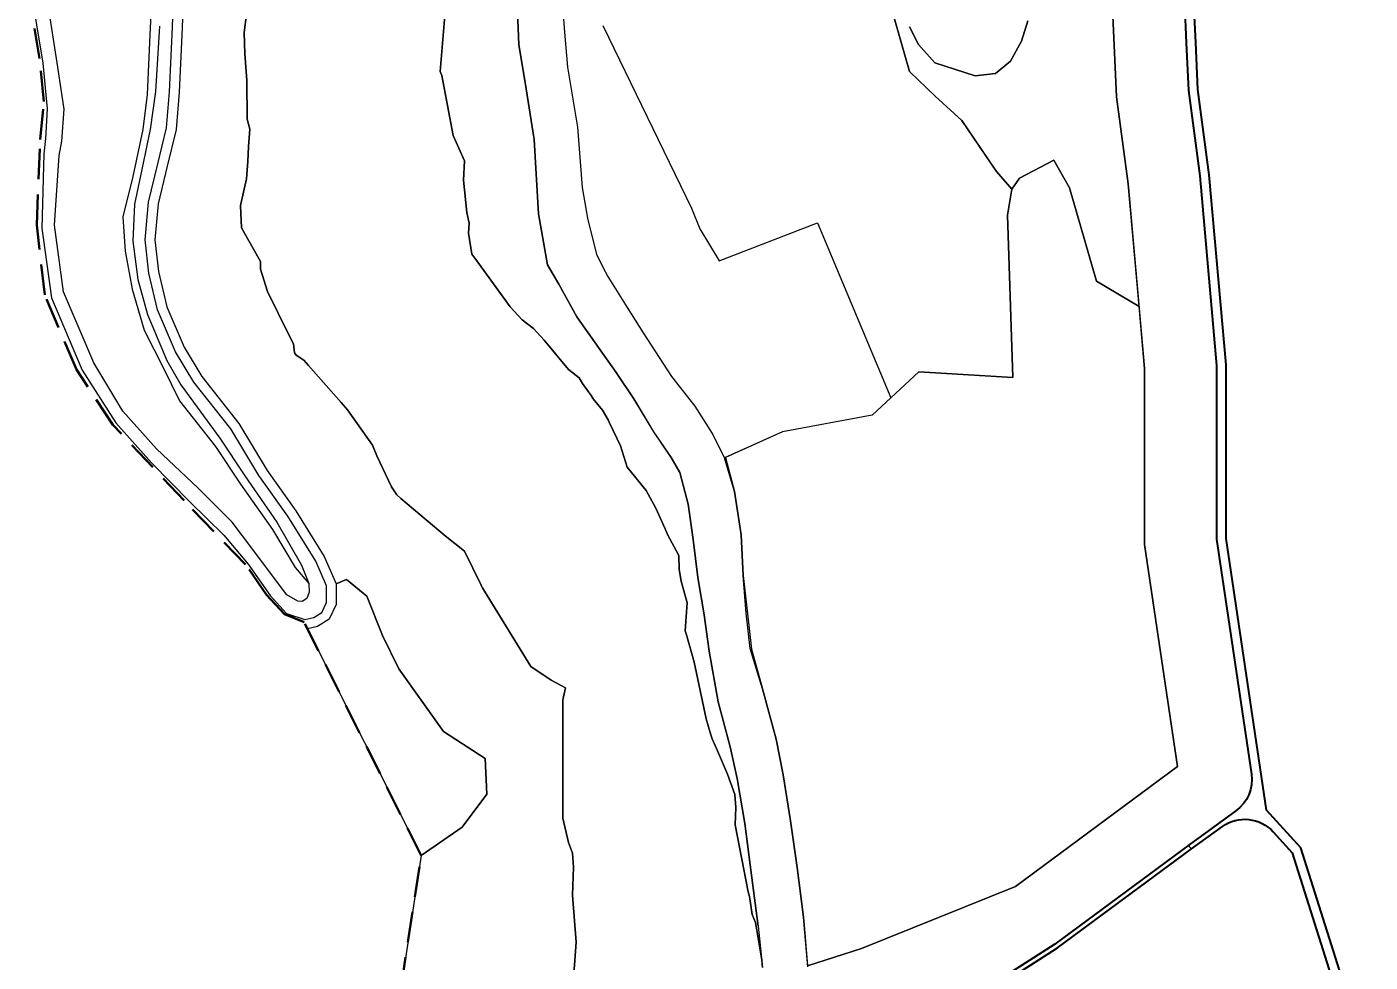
# Model space of a CAD drawing. Header units: metres. Extents: x 254550 to 279186, y 560399 to 562374.
# Drawn here: x 254834.1 to 255113.9, y 561273.9 to 561468.6 of the extents above; entities that cross this region are included whole.
import ezdxf

# ---------------------------------------------------------------- set-up
doc = ezdxf.new("R2010")
doc.units = ezdxf.units.M
doc.linetypes.add('DASHED2', pattern=[9.525, 6.35, -3.175])
for name, color, linetype, lineweight in [('E-1', 106, 'Continuous', 25), ('Institutional- 3', 180, 'Continuous', 25), ('Road', 253, 'Continuous', 25), ('Stream', 5, 'Continuous', 40), ('Surveyed_Boundary', 7, 'DASHED2', 50)]:
    doc.layers.add(name, color=color, linetype=linetype, lineweight=lineweight)
doc.layers.add('Recreational', color=3, linetype='Continuous')

msp = doc.modelspace()

# ---------------------------------------------------------------- linework, layer by layer
at = {"layer": 'E-1'}
for points in [[(255059.51, 561487.89), (255061.06, 561454.04), (255063.48, 561435.97), (255066.89, 561397.49), (255066.87, 561360.87), (255073.75, 561314.61), (255039.98, 561289.63), (255007.95, 561276.78), (254996.7, 561273.14)], [(255013.63, 561474.48), (255017.93, 561459.3), (255023.26, 561454.2), (255028.83, 561449.13), (255034.55, 561440.73), (255036.04, 561438.54), (255039.25, 561434.87), (255040.85, 561437.16), (255047.99, 561440.9), (255051.28, 561435.1), (255056.85, 561415.66), (255065.74, 561410.44), (255063.48, 561435.97), (255061.06, 561454.04), (255059.51, 561487.89)], [(254954.02, 561468.94), (254972.54, 561430.91), (254974.27, 561426.57), (254978.31, 561419.93), (254998.77, 561427.85), (255014.03, 561391.36), (255010.17, 561387.76), (254991.48, 561384.34), (254979.42, 561378.88), (254976.86, 561383.95), (254973.31, 561389.63), (254968.43, 561395.82), (254962.53, 561404.9), (254959.21, 561410.23), (254955.01, 561416.89), (254954.26, 561418.26), (254952.81, 561421.2), (254950.92, 561428.77), (254949.78, 561435.18), (254948.81, 561447.71), (254946.75, 561460.23), (254946.14, 561467.53), (254945.81, 561472.12)], [(255042.55, 561469.9), (255041.26, 561465.62), (255039, 561461.46), (255035.84, 561458.92), (255031.62, 561458.45), (255023.22, 561461.17), (255019.79, 561464.97), (255017.92, 561468.66)], [(255003.83, 561249.24), (255048.22, 561277.68), (255076.16, 561298.36), (255076.22, 561297.96), (255076.66, 561297.48), (255048.79, 561276.86), (255004.4, 561248.42)]]:
    msp.add_lwpolyline(points, dxfattribs=at)
at = {"layer": 'E-1', "elevation": 1470}
for points in [[(254866.7, 561476.56), (254866.38, 561468.45), (254865.77, 561455.01), (254865.14, 561447.28), (254863.26, 561439.63), (254861.39, 561431.81), (254860.74, 561424.3), (254861.46, 561417.7), (254863.19, 561410.37), (254866.82, 561401.91), (254870.51, 561395.83), (254878.19, 561386.05), (254884.09, 561376.29), (254890.08, 561367.84), (254896, 561358.36), (254898.5, 561352.66), (254900.64, 561353.58), (254904.89, 561350.13), (254908.13, 561341.9), (254911.54, 561334.95), (254920.87, 561321.9), (254929.51, 561316.33), (254929.9, 561308.88), (254924.73, 561302.03), (254916.18, 561296.12), (254910.58, 561259.25)], [(254948.02, 561271.47), (254948.5, 561278.06), (254947.71, 561287.85), (254947.94, 561293.71), (254947.7, 561296.62), (254946.88, 561298.81), (254945.73, 561303.86), (254945.71, 561328.54), (254946.28, 561331.01), (254943.28, 561332.62), (254939.07, 561335.45), (254929.41, 561351.16), (254928.96, 561351.82), (254928.91, 561351.89), (254928.82, 561352.08), (254928.67, 561352.4), (254925.2, 561359.47), (254921.19, 561362.65), (254911.97, 561370.44), (254911.11, 561371.23), (254910.05, 561372.84), (254906.97, 561379.35), (254906.09, 561381.53), (254900.84, 561388.91), (254899.53, 561390.45), (254892.75, 561398.12), (254891.77, 561399.24), (254890.19, 561400.29), (254889.79, 561400.79), (254889.63, 561402.64), (254888.59, 561404.64), (254884.19, 561413.56), (254882.72, 561418.17), (254882.73, 561419.75), (254878.74, 561426.77), (254878.57, 561431.47), (254879.81, 561437.02), (254880.11, 561440.6), (254880.21, 561443.73), (254880.52, 561447.32), (254879.97, 561449.4), (254879.9, 561457.55), (254879.49, 561462.98), (254879.31, 561467.46), (254879.91, 561471.83)], [(254921.26, 561472.67), (254920.17, 561459.36), (254920.53, 561458.52), (254922.86, 561446.03), (254925.25, 561440.72), (254925.01, 561436.74), (254925.71, 561429.95), (254926.19, 561427.74), (254926.07, 561425.66), (254926.77, 561421.28), (254927.78, 561419.95), (254934.77, 561410.32), (254937.21, 561407.61), (254939.6, 561405.8), (254941.81, 561403.38), (254946.89, 561397.27), (254949.11, 561395.56), (254949.79, 561394.36), (254951.6, 561391.87), (254952.05, 561391.16), (254953.94, 561388.84), (254955.17, 561386.8), (254955.38, 561386.31), (254957.71, 561381.38), (254959.1, 561376.98), (254963.08, 561372.07), (254965.09, 561368.43), (254967.04, 561364.13), (254967.49, 561362.94), (254969.88, 561358.59), (254969.93, 561355.64), (254970.38, 561353.2), (254971.59, 561348.69), (254971.16, 561342.91), (254971.44, 561342.02), (254973.05, 561336.35), (254975.58, 561324.54), (254976.51, 561321.24), (254976.8, 561320.4), (254977.7, 561318.42), (254980.03, 561313.07), (254981.57, 561308.83), (254981.75, 561306.1), (254981.6, 561302.48), (254984.3, 561288.56), (254984.63, 561287.57), (254985.16, 561283.8), (254985.88, 561282.16), (254987.15, 561274.38)], [(254986.42, 561281.42), (254984.99, 561291.99), (254983.59, 561302.77), (254982.01, 561312.17), (254980.58, 561318.71), (254978.1, 561328.12), (254976.22, 561338.66), (254975.16, 561346.25), (254973.81, 561353.98), (254972.88, 561361.87), (254971.8, 561369.26), (254970.09, 561375.82), (254968.3, 561378.95), (254964.64, 561384.29), (254960.53, 561391.22), (254956.82, 561396.7), (254948.66, 561408.28), (254944.86, 561415.04), (254942.5, 561419.11), (254940.62, 561429.69), (254939.77, 561445.15), (254937.84, 561457.05), (254936.55, 561464.91), (254936.26, 561471.79)]]:
    msp.add_lwpolyline(points, dxfattribs=at)
at = {"layer": 'E-1'}
msp.add_polyline3d([(254860.14, 561475.72, 0), (254859.77, 561468.47, 0), (254859.09, 561454.54, 0), (254858.19, 561447.27, 0), (254856.14, 561437.44, 0), (254854.05, 561429.09, 0), (254854.52, 561421.93, 0), (254856, 561414, 0), (254858.46, 561405.49, 0), (254862.54, 561397.59, 0), (254865.85, 561390.76, 0), (254873.36, 561381.25, 0), (254878.54, 561373.4, 0), (254885.24, 561363.97, 0), (254889.95, 561356.06, 0), (254892.77, 561352.71, 0), (254892.84, 561350.93, 0), (254892.39, 561349.63, 0), (254891.4, 561349, 0), (254890.5, 561349.06, 0), (254888.19, 561350.37, 0), (254885.05, 561354.62, 0), (254881.15, 561359.81, 0), (254876.82, 561365.48, 0), (254869.72, 561372.59, 0), (254861.04, 561380.8, 0), (254854.04, 561388.61, 0), (254848.01, 561398.65, 0), (254841.66, 561413.49, 0), (254839.8, 561427.36, 0), (254840.78, 561441.85, 0), (254841.32, 561444.83, 0), (254841.84, 561451.46, 0), (254840.35, 561461.16, 0), (254837.94, 561476.81, 0)], dxfattribs=at)
at = {"layer": 'Institutional- 3'}
for points in [[(255014.03, 561391.36), (255019.89, 561396.82), (255039.47, 561395.65), (255038.31, 561429.39), (255039.25, 561434.87), (255036.04, 561438.54), (255028.83, 561449.13), (255023.26, 561454.2), (255017.93, 561459.3), (255016.55, 561464.21), (255013.63, 561474.48)], [(254954.02, 561468.94), (254972.54, 561430.91), (254974.27, 561426.57), (254978.31, 561419.93), (254998.77, 561427.85), (255014.03, 561391.36)]]:
    msp.add_lwpolyline(points, dxfattribs=at)
at = {"layer": 'Recreational', "elevation": 1470}
for points in [[(254879.91, 561471.83), (254879.31, 561467.46), (254879.49, 561462.98), (254879.9, 561457.55), (254879.97, 561449.4), (254880.52, 561447.32), (254880.21, 561443.73), (254880.11, 561440.6), (254879.81, 561437.02), (254878.57, 561431.47), (254878.74, 561426.77), (254882.73, 561419.75), (254882.72, 561418.17), (254884.19, 561413.56), (254888.59, 561404.64), (254889.63, 561402.64), (254889.79, 561400.79), (254890.19, 561400.29), (254891.77, 561399.24), (254892.75, 561398.12), (254899.53, 561390.45), (254900.84, 561388.91), (254906.09, 561381.53), (254906.97, 561379.35), (254910.05, 561372.84), (254911.11, 561371.23), (254911.97, 561370.44), (254921.19, 561362.65), (254925.2, 561359.47), (254928.67, 561352.4), (254928.82, 561352.08), (254928.91, 561351.89), (254928.96, 561351.82), (254929.41, 561351.16), (254939.07, 561335.45), (254943.28, 561332.62), (254946.28, 561331.01), (254945.71, 561328.54), (254945.73, 561303.86), (254946.88, 561298.81), (254947.7, 561296.62), (254947.94, 561293.71), (254947.71, 561287.85), (254948.5, 561278.06), (254948.02, 561271.47)], [(254987.15, 561274.38), (254985.88, 561282.16), (254985.16, 561283.8), (254984.63, 561287.57), (254984.3, 561288.56), (254981.6, 561302.48), (254981.75, 561306.1), (254981.57, 561308.83), (254980.03, 561313.07), (254977.7, 561318.42), (254976.8, 561320.4), (254976.51, 561321.24), (254975.58, 561324.54), (254973.05, 561336.35), (254971.44, 561342.02), (254971.16, 561342.91), (254971.59, 561348.69), (254970.38, 561353.2), (254969.93, 561355.64), (254969.88, 561358.59), (254967.49, 561362.94), (254967.04, 561364.13), (254965.09, 561368.43), (254963.08, 561372.07), (254959.1, 561376.98), (254957.71, 561381.38), (254955.38, 561386.31), (254955.17, 561386.8), (254953.94, 561388.84), (254952.05, 561391.16), (254951.6, 561391.87), (254949.79, 561394.36), (254949.11, 561395.56), (254946.89, 561397.27), (254941.81, 561403.38), (254939.6, 561405.8), (254937.21, 561407.61), (254934.77, 561410.32), (254927.78, 561419.95), (254926.77, 561421.28), (254926.07, 561425.66), (254926.19, 561427.74), (254925.71, 561429.95), (254925.01, 561436.74), (254925.25, 561440.72), (254922.86, 561446.03), (254920.53, 561458.52), (254920.17, 561459.36), (254921.26, 561472.67)], [(254987.32, 561272.78), (254987.15, 561274.38)]]:
    msp.add_lwpolyline(points, dxfattribs=at)
at = {"layer": 'Recreational'}
for points in [[(255066.89, 561397.49), (255065.74, 561410.44), (255056.85, 561415.66), (255051.28, 561435.1), (255047.99, 561440.9), (255040.85, 561437.16), (255039.25, 561434.87), (255038.31, 561429.39), (255039.47, 561395.65), (255019.89, 561396.82), (255014.03, 561391.36), (255010.17, 561387.76), (254991.48, 561384.34), (254979.58, 561378.96), (254981.49, 561371.88), (254982.86, 561362.86), (254983.31, 561354.4), (254985.01, 561339.1), (254987.3, 561330.81), (254990.17, 561320.31), (254991.64, 561312.91), (254993.15, 561303.3), (254994.51, 561293.63), (254995.87, 561283.27), (254996.7, 561273.14), (255007.95, 561276.78), (255039.98, 561289.63), (255073.75, 561314.61), (255066.87, 561360.87)], [(254911.54, 561334.95), (254908.13, 561341.9), (254904.89, 561350.13), (254900.64, 561353.58), (254898.5, 561352.66), (254898.5, 561348.34), (254897.06, 561345.3), (254894.62, 561343.8), (254892.5, 561343.33), (254916.18, 561296.12), (254924.73, 561302.03), (254929.9, 561308.88), (254929.51, 561316.33), (254920.87, 561321.9)]]:
    msp.add_lwpolyline(points, close=True, dxfattribs=at)
at = {"layer": 'Road'}
for points in [[(254834.72, 561477.07), (254837.38, 561461.09), (254838.26, 561451.58), (254837.93, 561445.36), (254837.58, 561442.17), (254837.14, 561426.71), (254839.16, 561412.21), (254845.57, 561397.12), (254852.61, 561386.17), (254860.04, 561377.86), (254868.01, 561369.76), (254875.06, 561362.79), (254880.19, 561356.75), (254884.72, 561350.21), (254888.15, 561346.48), (254891.99, 561345.27), (254893.85, 561345.68), (254895.5, 561346.7), (254896.5, 561348.79), (254896.5, 561352.24), (254894.23, 561357.42), (254888.41, 561366.73), (254882.41, 561375.19), (254876.54, 561384.91), (254868.86, 561394.69), (254865.03, 561400.99), (254861.28, 561409.74), (254859.49, 561417.36), (254858.73, 561424.27), (254859.41, 561432.13), (254861.32, 561440.1), (254863.16, 561447.6), (254863.78, 561455.13), (254864.38, 561468.53), (254864.7, 561476.65)], [(254861.69, 561468.8), (254860.88, 561455.14), (254859.72, 561447.27), (254857.7, 561437.61), (254856.47, 561431.73), (254856.1, 561424.03), (254857.16, 561416.01), (254859.21, 561408.77), (254863.2, 561399.16), (254866.15, 561394.07), (254874.25, 561383), (254879.46, 561375.13), (254886.1, 561365.53), (254891.28, 561356.57), (254892.77, 561352.71), (254892.84, 561350.93), (254892.39, 561349.63), (254891.4, 561349), (254890.5, 561349.06), (254888.19, 561350.37), (254885.05, 561354.62), (254881.15, 561359.81), (254876.82, 561365.48), (254869.72, 561372.59), (254861.04, 561380.8), (254854.04, 561388.61), (254848.01, 561398.65), (254841.66, 561413.49), (254839.8, 561427.36), (254840.78, 561441.85), (254841.32, 561444.83), (254841.84, 561451.46), (254840.35, 561461.16), (254837.94, 561476.81)], [(254936.26, 561471.79), (254936.55, 561464.91), (254937.84, 561457.05), (254939.77, 561445.15), (254940.62, 561429.69), (254942.5, 561419.11), (254944.86, 561415.04), (254948.66, 561408.28), (254956.82, 561396.69), (254960.53, 561391.22), (254964.63, 561384.29), (254968.3, 561378.94), (254970.09, 561375.82), (254971.8, 561369.26), (254972.88, 561361.87), (254973.81, 561353.98), (254975.16, 561346.24), (254976.22, 561338.66), (254978.1, 561328.12), (254980.58, 561318.71), (254982.01, 561312.17), (254983.59, 561302.77), (254984.99, 561291.99), (254986.42, 561281.42), (254987.32, 561272.78)], [(254996.72, 561272.9), (254995.87, 561283.27), (254994.51, 561293.63), (254993.15, 561303.3), (254991.64, 561312.91), (254990.17, 561320.31), (254987.3, 561330.8), (254984.76, 561339.23), (254983.93, 561346.59), (254983.31, 561354.4), (254982.86, 561362.86), (254981.49, 561371.88), (254979.42, 561378.88), (254976.86, 561383.95), (254973.31, 561389.63), (254968.43, 561395.82), (254962.53, 561404.9), (254959.21, 561410.23), (254955.01, 561416.89), (254954.26, 561418.26), (254952.81, 561421.2), (254950.92, 561428.77), (254949.78, 561435.18), (254948.81, 561447.71), (254946.75, 561460.23), (254946.14, 561467.53), (254945.81, 561472.12)], [(255017.92, 561468.66), (255019.79, 561464.97), (255023.22, 561461.17), (255031.62, 561458.45), (255035.84, 561458.92), (255039, 561461.46), (255041.26, 561465.62), (255042.55, 561469.9)]]:
    msp.add_lwpolyline(points, dxfattribs=at)
at = {"layer": 'Stream'}
for points in [[(255075.19, 561473.5), (255075.56, 561465.28), (255076.02, 561455.38), (255078.39, 561437.62), (255081.9, 561398.15), (255081.87, 561361.98), (255089.14, 561313.05, -0.280412), (255085.91, 561305.39), (255076.16, 561298.36), (255048.22, 561277.68), (255003.83, 561249.24)], [(255004.4, 561248.42), (255048.79, 561276.86), (255076.66, 561297.48), (255076.66, 561297.48), (255083.11, 561302.14, -0.381308), (255093.71, 561301.03), (255097.65, 561296.7), (255112.12, 561251.01)]]:
    msp.add_lwpolyline(points, format="xyb", dxfattribs=at)
msp.add_lwpolyline([(255113.89, 561252.05), (255099.43, 561297.72), (255092.27, 561305.58), (255083.87, 561362.12), (255083.9, 561398.24), (255080.38, 561437.85), (255078.01, 561455.56), (255077.56, 561465.37), (255077.18, 561473.59)], dxfattribs=at)
at = {"layer": 'Surveyed_Boundary'}
msp.add_lwpolyline([(254910.58, 561259.25), (254916.18, 561296.12), (254891.83, 561344.67), (254887.71, 561346.35), (254883.95, 561350.41), (254879.59, 561356.72), (254866.79, 561369.99), (254851.99, 561385.74), (254844.39, 561397.3), (254837.77, 561412.81), (254836.1, 561427.37), (254836.82, 561445.17), (254837.57, 561453.12), (254836.71, 561462.02), (254834.05, 561477.63)], dxfattribs=at)

doc.saveas('drawing.dxf')
